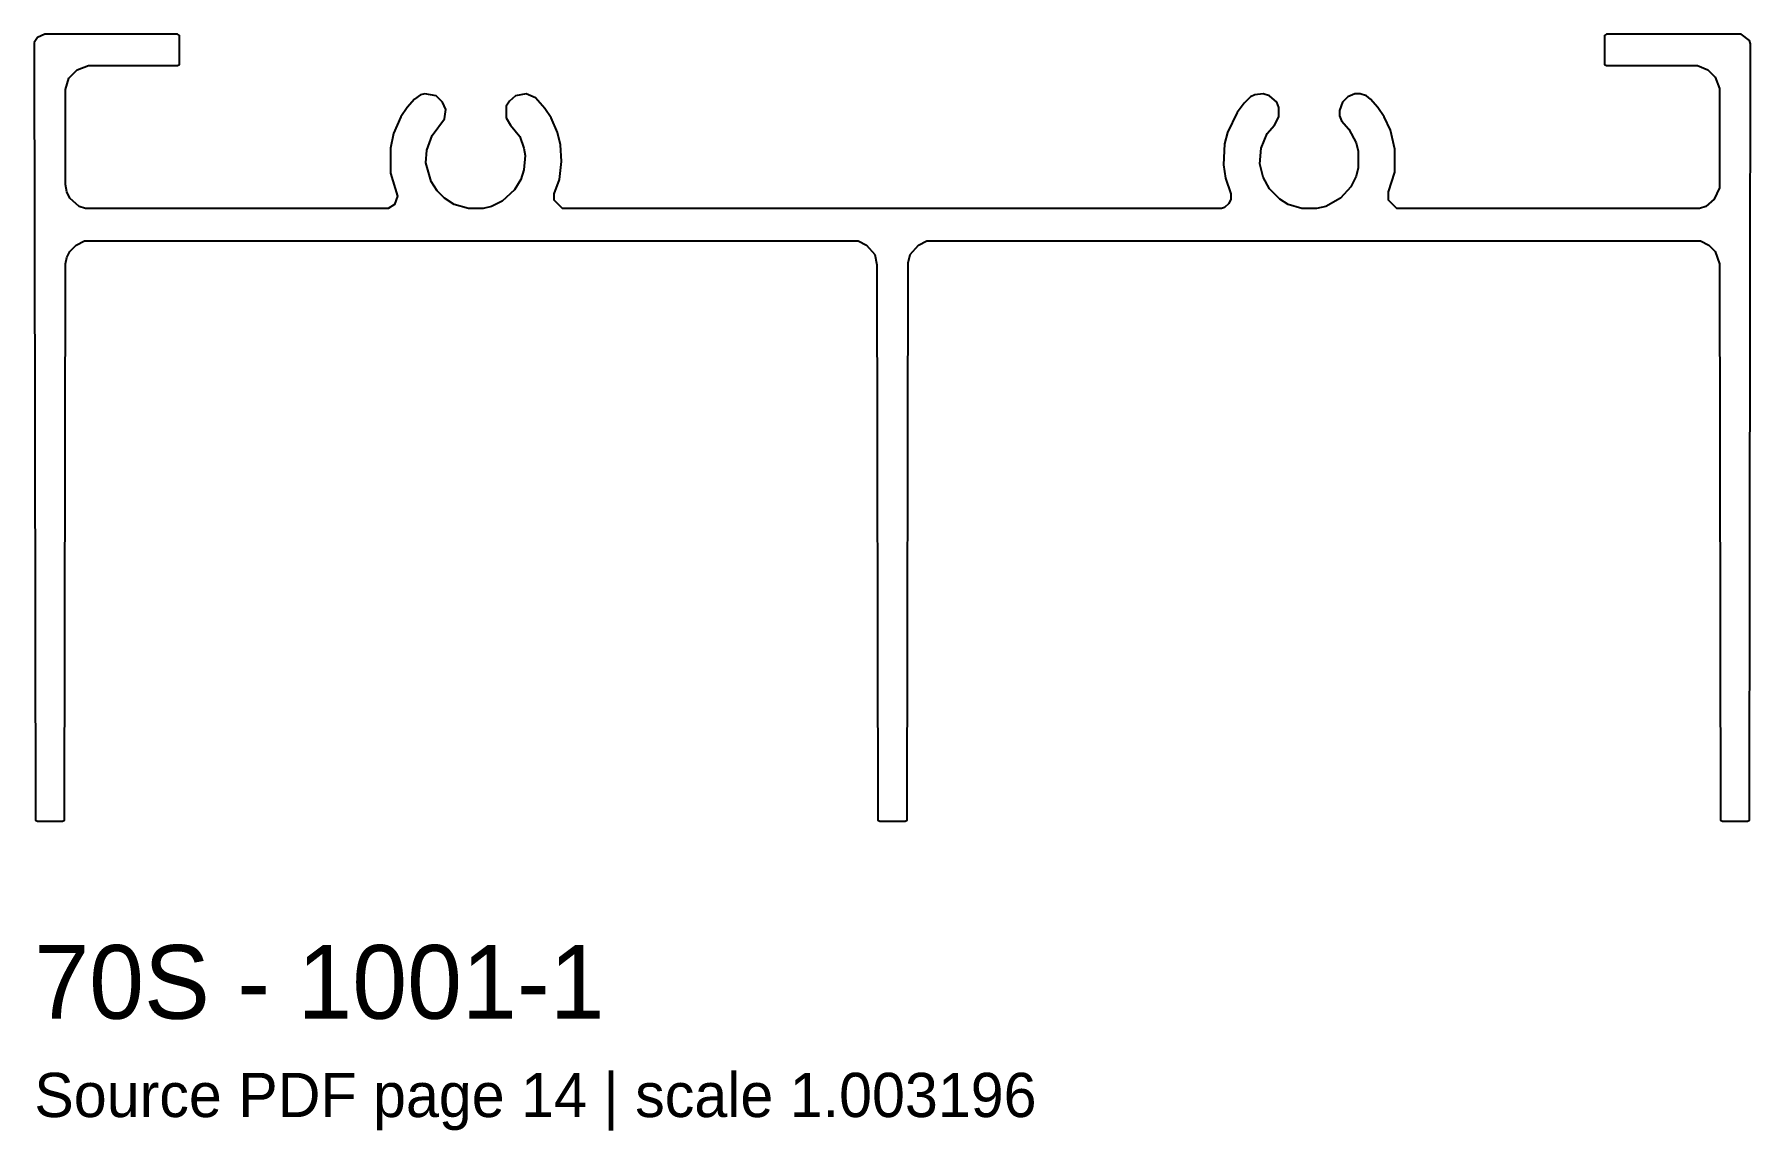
# Model space of a CAD drawing. Header units: millimetres. Extents: x 0 to 69.8, y -12.6 to 32.1.
import ezdxf

# ---------------------------------------------------------------- set-up
doc = ezdxf.new("R2010")
doc.units = ezdxf.units.MM
doc.layers.add('INFO', color=7, linetype='Continuous')
doc.layers.add('PROFILE', color=7, linetype='Continuous')

msp = doc.modelspace()

# ---------------------------------------------------------------- linework, layer by layer
at = {"layer": 'PROFILE'}
msp.add_lwpolyline([(0, 31.724), (0.042, 0.085), (0.127, 0.042), (1.147, 0.042), (1.232, 0.085), (1.274, 22.721), (1.317, 22.976), (1.444, 23.23), (1.699, 23.485), (2.038, 23.655), (33.508, 23.655), (33.848, 23.485), (34.187, 23.103), (34.272, 22.678), (34.315, 0.085), (34.4, 0.042), (35.419, 0.042), (35.504, 0.085), (35.546, 22.763), (35.631, 23.103), (35.971, 23.485), (36.311, 23.655), (67.78, 23.655), (68.12, 23.485), (68.375, 23.23), (68.544, 22.721), (68.587, 0.085), (68.672, 0.042), (69.691, 0.042), (69.776, 0.085), (69.818, 31.682), (69.776, 31.809), (69.436, 32.064), (63.958, 32.064), (63.873, 32.021), (63.873, 30.832), (63.958, 30.79), (67.653, 30.79), (68.077, 30.62), (68.375, 30.323), (68.544, 29.855), (68.544, 25.821), (68.332, 25.354), (67.992, 25.057), (67.737, 24.972), (55.422, 24.972), (55.082, 25.311), (55.082, 25.651), (55.337, 26.458), (55.337, 27.392), (55.167, 28.157), (54.912, 28.709), (54.657, 29.091), (54.36, 29.431), (54.19, 29.558), (53.935, 29.643), (53.723, 29.643), (53.426, 29.516), (53.213, 29.303), (53.086, 28.964), (53.086, 28.751), (53.171, 28.539), (53.468, 28.199), (53.765, 27.647), (53.85, 27.307), (53.85, 26.628), (53.765, 26.288), (53.553, 25.863), (53.128, 25.396), (52.534, 25.057), (52.152, 24.972), (51.557, 24.972), (51.005, 25.141), (50.665, 25.354), (50.24, 25.778), (49.986, 26.246), (49.858, 26.798), (49.901, 27.435), (50.155, 28.029), (50.453, 28.369), (50.623, 28.709), (50.623, 29.091), (50.538, 29.303), (50.24, 29.558), (49.986, 29.643), (49.646, 29.601), (49.476, 29.516), (49.221, 29.261), (48.924, 28.879), (48.542, 28.072), (48.414, 27.605), (48.372, 26.755), (48.457, 26.203), (48.669, 25.566), (48.669, 25.354), (48.584, 25.184), (48.414, 25.014), (48.287, 24.972), (21.489, 24.972), (21.149, 25.311), (21.149, 25.566), (21.362, 26.161), (21.447, 26.883), (21.404, 27.562), (21.277, 28.072), (21.022, 28.666), (20.767, 29.049), (20.385, 29.473), (20.003, 29.643), (19.578, 29.558), (19.323, 29.346), (19.196, 29.133), (19.196, 28.666), (19.366, 28.369), (19.748, 27.902), (19.918, 27.435), (19.96, 27.137), (19.918, 26.543), (19.79, 26.161), (19.536, 25.736), (19.026, 25.269), (18.601, 25.057), (18.262, 24.972), (17.667, 24.972), (17.072, 25.141), (16.69, 25.396), (16.393, 25.694), (16.138, 26.076), (15.926, 26.84), (15.968, 27.35), (16.181, 27.944), (16.69, 28.624), (16.733, 29.006), (16.605, 29.303), (16.35, 29.558), (15.883, 29.643), (15.713, 29.601), (15.459, 29.431), (15.161, 29.091), (14.906, 28.709), (14.609, 28.029), (14.482, 27.435), (14.482, 26.415), (14.779, 25.481), (14.652, 25.141), (14.397, 24.972), (2.081, 24.972), (1.826, 25.057), (1.444, 25.396), (1.317, 25.651), (1.274, 25.948), (1.274, 29.813), (1.401, 30.28), (1.741, 30.62), (2.208, 30.79), (5.818, 30.79), (5.903, 30.832), (5.903, 32.021), (5.818, 32.064), (0.425, 32.064), (0.127, 31.936)], close=True, dxfattribs=at)

# ---------------------------------------------------------------- texts
at = {"layer": 'INFO'}
for s, height, p in [('70S - 1001-1', 3, (0, -8)), ('Source PDF page 14 | scale 1.003196', 1.8, (0, -12))]:
    msp.add_text(s, height=height, dxfattribs=at).set_placement(p)

doc.saveas('drawing.dxf')
